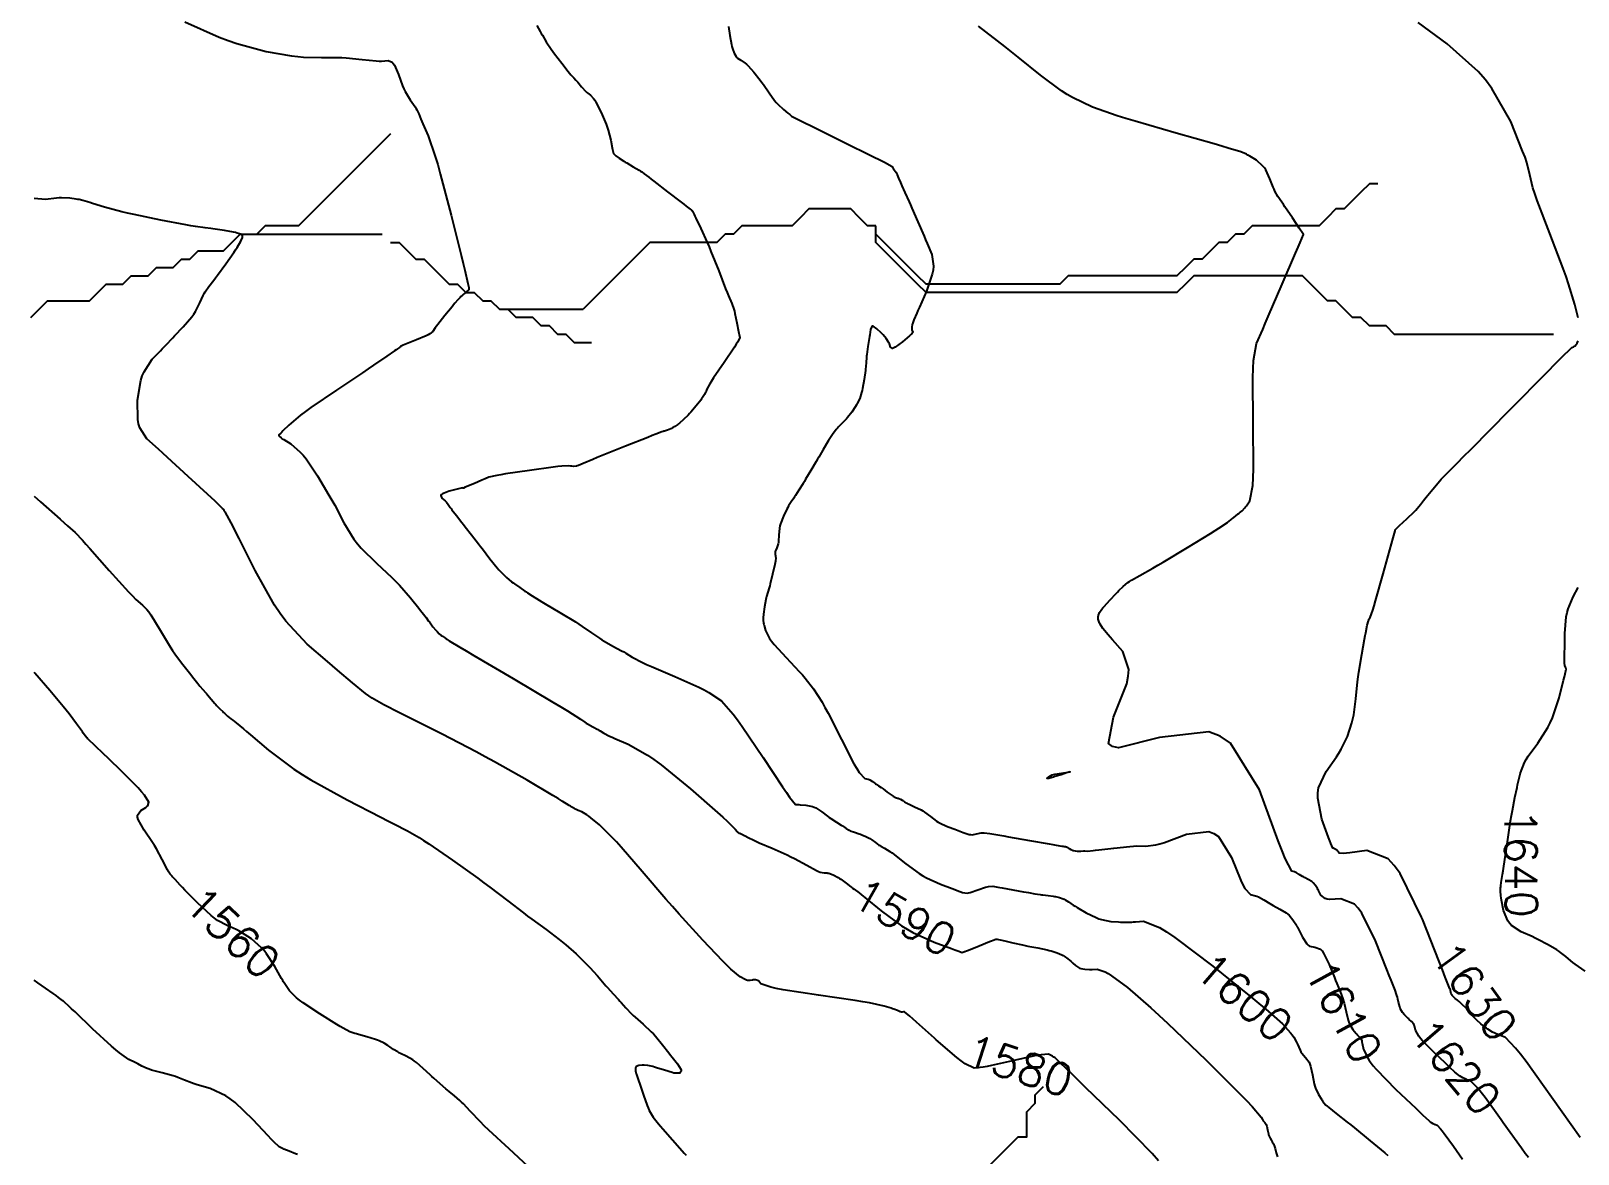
# Model space of a CAD drawing. Header units: metres. Extents: x 68 to 838477, y 94 to 1191015.
# Drawn here: x 837476.1 to 837661, y 1190601.9 to 1190736.2 of the extents above; entities that cross this region are included whole.
import ezdxf

# ---------------------------------------------------------------- set-up
doc = ezdxf.new("R2010")
doc.units = ezdxf.units.M
doc.header["$LTSCALE"] = 0.3
doc.layers.add('COTAS 10', color=1, linetype='Continuous')
doc.layers.add('DRENAJE', color=5, linetype='Continuous', lineweight=25)
doc.styles.get("Standard").update_dxf_attribs({"font": 'simplex.shx'})

msp = doc.modelspace()

# ---------------------------------------------------------------- linework, layer by layer
at = {"layer": 'COTAS 10'}
for points, elevation in [([(837494.51, 1190737.29), (837498.62, 1190735.45), (837499.69, 1190735.04), (837500.73, 1190734.68), (837504.23, 1190733.73), (837507.26, 1190733.22), (837508.01, 1190733.13), (837508.7, 1190733.06), (837510.85, 1190733), (837512.74, 1190733.03), (837513.26, 1190733.01), (837513.79, 1190732.98), (837515.71, 1190732.79), (837517.36, 1190732.61), (837517.72, 1190732.59), (837518.03, 1190732.58), (837518.8, 1190732.65), (837519.29, 1190732.48), (837519.42, 1190732.32), (837519.56, 1190732.12), (837520.03, 1190730.98), (837520.53, 1190729.62), (837520.68, 1190729.29), (837520.84, 1190728.97), (837521.46, 1190727.95), (837522.02, 1190727.14), (837522.13, 1190726.95), (837522.23, 1190726.78), (837522.47, 1190726.28), (837522.72, 1190725.64), (837522.84, 1190725.37), (837522.96, 1190725.07), (837523.58, 1190723.66), (837524.44, 1190721.2), (837524.73, 1190720.23), (837525.04, 1190719.13), (837526.34, 1190714.15), (837527.52, 1190709.37), (837527.76, 1190708.41), (837527.96, 1190707.6), (837528.35, 1190706), (837528.45, 1190705.53), (837528.46, 1190705.44), (837528.47, 1190705.36), (837528.47, 1190705.24), (837528.37, 1190705.17), (837528.32, 1190705.14), (837528.27, 1190705.09), (837528.01, 1190704.88), (837527.75, 1190704.65), (837527.69, 1190704.6), (837527.64, 1190704.55), (837527.51, 1190704.44), (837527.41, 1190704.33), (837527.37, 1190704.29), (837527.33, 1190704.24), (837527.15, 1190704.06), (837526.79, 1190703.64), (837526.63, 1190703.45), (837526.45, 1190703.23), (837525.59, 1190702.17), (837524.74, 1190701.11), (837524.57, 1190700.89), (837524.43, 1190700.7), (837524.16, 1190700.27), (837523.8, 1190699.98), (837523.61, 1190699.88), (837523.37, 1190699.76), (837522.19, 1190699.25), (837521.01, 1190698.78), (837520.79, 1190698.69), (837520.6, 1190698.61), (837520.28, 1190698.45), (837520.23, 1190698.4), (837520.21, 1190698.39), (837520.2, 1190698.37), (837520.16, 1190698.34), (837519.91, 1190698.17), (837519.76, 1190698.07), (837519.58, 1190697.95), (837518.66, 1190697.32), (837517.05, 1190696.22), (837516.43, 1190695.81), (837515.75, 1190695.34), (837512.64, 1190693.26), (837509.59, 1190691.16), (837508.93, 1190690.68), (837508.35, 1190690.25), (837506.94, 1190689.08), (837506.23, 1190688.37), (837506.09, 1190688.23), (837505.97, 1190688.11), (837505.76, 1190687.9), (837505.73, 1190687.85), (837505.73, 1190687.83), (837505.73, 1190687.81), (837505.77, 1190687.74), (837506.02, 1190687.54), (837506.16, 1190687.45), (837506.33, 1190687.35), (837507.18, 1190686.82), (837508.31, 1190685.84), (837508.65, 1190685.46), (837509, 1190685.02), (837510.38, 1190683), (837511.74, 1190680.71), (837512.09, 1190680.1), (837512.43, 1190679.5), (837513.52, 1190677.4), (837514.72, 1190675.42), (837515.13, 1190674.89), (837515.57, 1190674.36), (837517.4, 1190672.55), (837519.26, 1190670.84), (837519.72, 1190670.39), (837520.15, 1190669.95), (837521.48, 1190668.42), (837522.46, 1190667.17), (837522.68, 1190666.9), (837522.87, 1190666.66), (837523.34, 1190666.06), (837523.65, 1190665.65), (837523.74, 1190665.54), (837523.83, 1190665.42), (837524.17, 1190664.97), (837524.5, 1190664.56), (837524.58, 1190664.47), (837524.66, 1190664.38), (837524.92, 1190664.13), (837525.15, 1190663.93), (837525.22, 1190663.88), (837525.29, 1190663.83), (837525.53, 1190663.66), (837525.76, 1190663.51), (837525.82, 1190663.47), (837525.88, 1190663.43), (837526.09, 1190663.29), (837527.38, 1190662.52), (837528.13, 1190662.07), (837529.04, 1190661.53), (837533.74, 1190658.77), (837538.51, 1190655.95), (837539.46, 1190655.38), (837540.25, 1190654.9), (837541.8, 1190653.92), (837542.33, 1190653.55), (837542.49, 1190653.45), (837542.65, 1190653.35), (837543.26, 1190653.01), (837543.85, 1190652.69), (837543.99, 1190652.61), (837544.14, 1190652.53), (837544.58, 1190652.26), (837545.28, 1190651.89), (837545.57, 1190651.76), (837545.91, 1190651.6), (837547.51, 1190650.92), (837549.8, 1190649.62), (837550.58, 1190649.08), (837551.42, 1190648.47), (837554.96, 1190645.58), (837558.18, 1190642.77), (837558.82, 1190642.2), (837559.34, 1190641.73), (837560.3, 1190640.77), (837560.51, 1190640.48), (837560.56, 1190640.42), (837560.6, 1190640.38), (837560.73, 1190640.3), (837560.85, 1190640.28), (837560.89, 1190640.26), (837560.93, 1190640.25), (837561.08, 1190640.16), (837561.3, 1190640.04), (837561.37, 1190639.99), (837561.46, 1190639.95), (837561.83, 1190639.75), (837562.52, 1190639.43), (837562.82, 1190639.3), (837563.15, 1190639.15), (837564.72, 1190638.48), (837566.48, 1190637.69), (837566.93, 1190637.47), (837567.37, 1190637.25), (837568.83, 1190636.45), (837569.99, 1190635.82), (837570.23, 1190635.71), (837570.44, 1190635.62), (837570.93, 1190635.53), (837571.19, 1190635.54), (837571.26, 1190635.54), (837571.37, 1190635.52), (837571.49, 1190635.5), (837572, 1190635.3), (837572.58, 1190634.99), (837572.75, 1190634.88), (837572.92, 1190634.77), (837573.55, 1190634.3), (837574.1, 1190633.88), (837574.21, 1190633.79), (837574.31, 1190633.72), (837574.52, 1190633.58), (837575.08, 1190633.16), (837575.39, 1190632.91), (837575.77, 1190632.6), (837577.72, 1190631), (837580.15, 1190629.22), (837580.83, 1190628.79), (837581.52, 1190628.4), (837584.07, 1190627.25), (837586.15, 1190626.48), (837586.55, 1190626.33), (837586.88, 1190626.21), (837587.4, 1190626.02), (837587.69, 1190626.12), (837587.73, 1190626.13), (837587.93, 1190626.21), (837588.17, 1190626.3), (837589.43, 1190626.81), (837590.68, 1190627.32), (837590.92, 1190627.42), (837591.11, 1190627.5), (837591.43, 1190627.62), (837591.43, 1190627.62), (837591.44, 1190627.62), (837591.44, 1190627.62), (837591.46, 1190627.62), (837591.52, 1190627.61), (837591.55, 1190627.6), (837591.58, 1190627.6), (837591.75, 1190627.57), (837592.14, 1190627.49), (837592.31, 1190627.45), (837592.51, 1190627.4), (837593.47, 1190627.18), (837594.62, 1190626.93), (837594.95, 1190626.86), (837595.27, 1190626.79), (837596.46, 1190626.56), (837597.55, 1190626.34), (837597.81, 1190626.27), (837598.05, 1190626.21), (837598.77, 1190625.98), (837599.33, 1190625.73), (837599.47, 1190625.65), (837599.61, 1190625.57), (837600.04, 1190625.26), (837600.42, 1190624.94), (837600.52, 1190624.85), (837600.62, 1190624.76), (837600.96, 1190624.46), (837601.33, 1190624.21), (837601.45, 1190624.16), (837601.57, 1190624.12), (837602.07, 1190624.02), (837602.63, 1190623.99), (837602.79, 1190623.99), (837602.95, 1190623.99), (837603.55, 1190624.02), (837604.48, 1190623.71), (837604.84, 1190623.5), (837605.26, 1190623.24), (837607.17, 1190621.82), (837609.96, 1190619.41), (837610.93, 1190618.52), (837611.98, 1190617.54), (837616.51, 1190613.17), (837620.62, 1190609.08), (837621.42, 1190608.27), (837622.07, 1190607.6), (837623.16, 1190606.35), (837623.29, 1190606.05), (837623.33, 1190605.97), (837623.38, 1190605.9), (837623.56, 1190605.69), (837623.74, 1190605.44), (837623.78, 1190605.35), (837623.82, 1190605.25), (837623.91, 1190604.8), (837624, 1190604.35), (837624.03, 1190604.23), (837624.07, 1190604.13), (837624.22, 1190603.81), (837624.39, 1190603.54), (837624.43, 1190603.47), (837624.47, 1190603.4), (837624.6, 1190603.13), (837624.73, 1190602.81), (837624.76, 1190602.71), (837624.8, 1190602.59), (837624.94, 1190602.08), (837625.11, 1190601.58)], 1590), ([(837536.58, 1190736.86), (837536.99, 1190736.11), (837537.11, 1190735.9), (837537.24, 1190735.68), (837537.71, 1190734.9), (837538.3, 1190734.02), (837538.49, 1190733.75), (837538.7, 1190733.47), (837539.55, 1190732.34), (837540.34, 1190731.34), (837540.5, 1190731.13), (837540.65, 1190730.96), (837540.99, 1190730.57), (837541.25, 1190730.3), (837541.35, 1190730.19), (837541.46, 1190730.07), (837541.93, 1190729.51), (837542.42, 1190728.96), (837542.54, 1190728.84), (837542.66, 1190728.74), (837543, 1190728.51), (837543.37, 1190728.12), (837543.5, 1190727.92), (837543.65, 1190727.67), (837544.26, 1190726.46), (837544.85, 1190725.05), (837544.98, 1190724.69), (837545.1, 1190724.33), (837545.41, 1190723.14), (837545.59, 1190722.22), (837545.63, 1190722.03), (837545.66, 1190721.87), (837545.75, 1190721.55), (837545.89, 1190721.39), (837545.96, 1190721.33), (837546.04, 1190721.26), (837546.43, 1190720.98), (837546.98, 1190720.63), (837547.15, 1190720.52), (837547.34, 1190720.41), (837548.11, 1190719.95), (837548.82, 1190719.53), (837548.97, 1190719.43), (837549.11, 1190719.35), (837549.42, 1190719.13), (837549.97, 1190718.7), (837550.24, 1190718.49), (837550.57, 1190718.23), (837552.21, 1190716.97), (837553.84, 1190715.71), (837554.16, 1190715.47), (837554.43, 1190715.26), (837554.92, 1190714.9), (837555.04, 1190714.81), (837555.07, 1190714.78), (837555.09, 1190714.75), (837555.18, 1190714.63), (837555.37, 1190714.24), (837555.47, 1190714.04), (837555.59, 1190713.8), (837556.17, 1190712.59), (837556.93, 1190710.91), (837557.16, 1190710.38), (837557.39, 1190709.81), (837558.31, 1190707.5), (837559.14, 1190705.37), (837559.33, 1190704.92), (837559.48, 1190704.53), (837559.88, 1190703.6), (837560.13, 1190702.92), (837560.19, 1190702.69), (837560.26, 1190702.43), (837560.48, 1190701.31), (837560.66, 1190700.27), (837560.7, 1190700.06), (837560.74, 1190699.89), (837560.84, 1190699.55), (837560.6, 1190699.02), (837560.42, 1190698.73), (837560.19, 1190698.37), (837558.96, 1190696.56), (837557.7, 1190694.71), (837557.45, 1190694.34), (837557.25, 1190694.02), (837556.89, 1190693.38), (837556.81, 1190693.13), (837556.78, 1190693.06), (837556.75, 1190692.99), (837556.62, 1190692.73), (837556.38, 1190692.36), (837556.27, 1190692.22), (837556.16, 1190692.06), (837555.61, 1190691.36), (837555, 1190690.62), (837554.83, 1190690.44), (837554.67, 1190690.27), (837554.12, 1190689.74), (837553.64, 1190689.32), (837553.52, 1190689.23), (837553.41, 1190689.14), (837553.08, 1190688.9), (837552.78, 1190688.73), (837552.68, 1190688.68), (837552.58, 1190688.63), (837552.19, 1190688.48), (837551.84, 1190688.35), (837551.76, 1190688.33), (837551.69, 1190688.3), (837551.52, 1190688.26), (837550.79, 1190687.98), (837550.36, 1190687.81), (837549.84, 1190687.6), (837547.17, 1190686.54), (837544.39, 1190685.42), (837543.8, 1190685.18), (837543.29, 1190684.97), (837542.12, 1190684.47), (837541.54, 1190684.24), (837541.41, 1190684.2), (837541.3, 1190684.16), (837540.98, 1190684.12), (837540.76, 1190684.15), (837540.7, 1190684.16), (837540.63, 1190684.17), (837540.41, 1190684.22), (837539.55, 1190684.16), (837539.09, 1190684.11), (837538.53, 1190684.04), (837535.7, 1190683.66), (837532.85, 1190683.23), (837532.27, 1190683.14), (837531.8, 1190683.05), (837530.85, 1190682.84), (837530.39, 1190682.64), (837530.21, 1190682.57), (837530.01, 1190682.49), (837529.13, 1190682.11), (837528.02, 1190681.64), (837527.81, 1190681.55), (837527.78, 1190681.55), (837527.77, 1190681.55), (837527.75, 1190681.55), (837527.68, 1190681.56), (837527.38, 1190681.5), (837527.23, 1190681.47), (837527.04, 1190681.42), (837526.11, 1190681.17), (837525.29, 1190680.85), (837525.17, 1190680.76), (837525.1, 1190680.67), (837525.24, 1190680.33), (837525.63, 1190680.01), (837525.71, 1190679.93), (837525.79, 1190679.85), (837525.99, 1190679.58), (837526.23, 1190679.23), (837526.33, 1190679.09), (837526.44, 1190678.94), (837526.97, 1190678.25), (837527.62, 1190677.42), (837527.82, 1190677.17), (837528.02, 1190676.92), (837528.78, 1190675.94), (837529.61, 1190674.88), (837529.84, 1190674.57), (837530.08, 1190674.26), (837530.97, 1190673.09), (837531.83, 1190672.01), (837532.05, 1190671.76), (837532.26, 1190671.53), (837532.94, 1190670.86), (837533.56, 1190670.35), (837533.74, 1190670.22), (837533.91, 1190670.09), (837534.55, 1190669.64), (837535.16, 1190669.23), (837535.33, 1190669.12), (837535.48, 1190669.01), (837536.02, 1190668.66), (837536.84, 1190668.14), (837537.18, 1190667.94), (837537.56, 1190667.71), (837539.34, 1190666.65), (837541.19, 1190665.54), (837541.61, 1190665.27), (837542.01, 1190665.01), (837543.13, 1190664.24), (837544.06, 1190663.59), (837544.34, 1190663.42), (837544.62, 1190663.25), (837545.68, 1190662.65), (837546.7, 1190662.1), (837546.96, 1190661.96), (837547.2, 1190661.82), (837547.98, 1190661.34), (837549.19, 1190660.71), (837549.7, 1190660.47), (837550.29, 1190660.2), (837553.07, 1190659.02), (837555.93, 1190657.74), (837556.56, 1190657.41), (837557.13, 1190657.1), (837558.64, 1190656.1), (837560.05, 1190654.5), (837560.57, 1190653.82), (837561.13, 1190653.03), (837563.63, 1190649.33), (837565.95, 1190645.81), (837566.41, 1190645.13), (837566.78, 1190644.59), (837567.48, 1190643.73), (837567.77, 1190643.71), (837567.9, 1190643.7), (837568.05, 1190643.69), (837568.74, 1190643.65), (837569.53, 1190643.49), (837569.74, 1190643.41), (837569.94, 1190643.31), (837570.65, 1190642.84), (837571.33, 1190642.3), (837571.52, 1190642.16), (837571.71, 1190642.03), (837572.38, 1190641.59), (837572.96, 1190641.23), (837573.1, 1190641.15), (837573.21, 1190641.07), (837573.53, 1190640.85), (837573.82, 1190640.68), (837573.92, 1190640.63), (837574.04, 1190640.58), (837574.55, 1190640.4), (837575.1, 1190640.21), (837575.25, 1190640.15), (837575.4, 1190640.09), (837575.9, 1190639.88), (837576.36, 1190639.64), (837576.49, 1190639.56), (837576.61, 1190639.48), (837577.04, 1190639.17), (837577.45, 1190638.87), (837577.57, 1190638.8), (837577.69, 1190638.73), (837578.13, 1190638.51), (837578.78, 1190638.11), (837579.04, 1190637.92), (837579.34, 1190637.7), (837580.67, 1190636.63), (837582.25, 1190635.47), (837582.7, 1190635.2), (837583.15, 1190634.95), (837584.8, 1190634.2), (837586.23, 1190633.66), (837586.54, 1190633.55), (837586.81, 1190633.45), (837587.46, 1190633.19), (837587.99, 1190633.13), (837588.17, 1190633.16), (837588.38, 1190633.2), (837589.28, 1190633.5), (837590.18, 1190633.82), (837590.38, 1190633.88), (837590.57, 1190633.92), (837591.08, 1190633.94), (837591.68, 1190633.83), (837591.92, 1190633.79), (837592.19, 1190633.74), (837593.45, 1190633.52), (837594.75, 1190633.29), (837595.05, 1190633.24), (837595.32, 1190633.19), (837596.1, 1190633.05), (837596.71, 1190632.95), (837596.88, 1190632.93), (837597.06, 1190632.9), (837597.69, 1190632.83), (837598.28, 1190632.75), (837598.43, 1190632.73), (837598.58, 1190632.7), (837599.05, 1190632.59), (837599.47, 1190632.43), (837599.58, 1190632.38), (837599.7, 1190632.32), (837600.11, 1190632.06), (837600.69, 1190631.68), (837600.9, 1190631.55), (837601.14, 1190631.4), (837602.21, 1190630.77), (837603.41, 1190630.19), (837603.73, 1190630.06), (837604.05, 1190629.96), (837605.16, 1190629.74), (837606.11, 1190629.67), (837606.34, 1190629.65), (837606.54, 1190629.64), (837607.12, 1190629.64), (837607.7, 1190629.66), (837607.9, 1190629.68), (837608.13, 1190629.69), (837609.09, 1190629.77), (837611.01, 1190629), (837611.84, 1190628.48), (837612.81, 1190627.83), (837612.97, 1190627.71), (837617.35, 1190624.4), (837621.9, 1190620.73), (837622.86, 1190619.93), (837623.7, 1190619.23), (837625.67, 1190617.49), (837626.64, 1190616.43), (837626.85, 1190616.16), (837627.03, 1190615.9), (837627.35, 1190615.29), (837627.48, 1190615.05), (837627.79, 1190614.33), (837627.89, 1190614.15), (837628, 1190613.99), (837628.44, 1190613.48), (837628.86, 1190612.89), (837628.96, 1190612.67), (837629.04, 1190612.44), (837629.27, 1190611.39), (837629.48, 1190610.3), (837629.56, 1190610.03), (837629.64, 1190609.79), (837630.01, 1190609.03), (837630.35, 1190608.49), (837630.42, 1190608.37), (837630.48, 1190608.27), (837630.61, 1190608.04), (837630.88, 1190607.77), (837631.03, 1190607.64), (837631.21, 1190607.49), (837632.12, 1190606.77), (837633.42, 1190605.75), (837633.85, 1190605.4), (837634.3, 1190605.04), (837636.17, 1190603.52), (837637.91, 1190602.07), (837638.29, 1190601.75)], 1600), ([(837559.48, 1190736.72), (837559.66, 1190735.63), (837559.85, 1190734.57), (837559.9, 1190734.33), (837559.95, 1190734.11), (837560.15, 1190733.52), (837560.39, 1190733.12), (837560.48, 1190733.03), (837560.57, 1190732.95), (837560.97, 1190732.7), (837561.49, 1190732.35), (837561.65, 1190732.21), (837561.82, 1190732.04), (837562.53, 1190731.26), (837563.27, 1190730.32), (837563.47, 1190730.05), (837563.67, 1190729.78), (837564.34, 1190728.79), (837565, 1190727.87), (837565.19, 1190727.65), (837565.37, 1190727.44), (837566.04, 1190726.82), (837566.59, 1190726.38), (837566.71, 1190726.28), (837566.81, 1190726.2), (837567.03, 1190726.01), (837568.03, 1190725.48), (837568.62, 1190725.19), (837569.35, 1190724.83), (837573.1, 1190722.98), (837576.83, 1190721.14), (837577.55, 1190720.78), (837578.12, 1190720.49), (837579.06, 1190719.98), (837579.1, 1190719.9), (837579.1, 1190719.88), (837579.11, 1190719.86), (837579.12, 1190719.81), (837579.16, 1190719.75), (837579.17, 1190719.72), (837579.19, 1190719.69), (837579.29, 1190719.57), (837579.4, 1190719.44), (837579.42, 1190719.41), (837579.45, 1190719.38), (837579.52, 1190719.28), (837579.6, 1190719.13), (837579.63, 1190719.06), (837579.66, 1190718.98), (837579.81, 1190718.6), (837580.03, 1190718.06), (837580.11, 1190717.88), (837580.19, 1190717.69), (837580.57, 1190716.87), (837581.06, 1190715.78), (837581.22, 1190715.42), (837581.4, 1190715.02), (837582.11, 1190713.36), (837582.85, 1190711.64), (837583.03, 1190711.21), (837583.21, 1190710.8), (837583.77, 1190709.48), (837583.98, 1190708.07), (837583.93, 1190707.61), (837583.84, 1190707.12), (837583.14, 1190705.07), (837582.3, 1190703.17), (837582.13, 1190702.78), (837581.98, 1190702.44), (837581.65, 1190701.67), (837581.5, 1190701.28), (837581.48, 1190701.18), (837581.45, 1190701.09), (837581.4, 1190700.78), (837581.4, 1190700.55), (837581.4, 1190700.5), (837581.41, 1190700.45), (837581.44, 1190700.34), (837581.48, 1190700.28), (837581.5, 1190700.26), (837581.51, 1190700.25), (837581.56, 1190700.21), (837581.4, 1190700), (837581.27, 1190699.89), (837581.12, 1190699.75), (837580.28, 1190699.02), (837579.41, 1190698.38), (837579.24, 1190698.29), (837579.1, 1190698.24), (837578.83, 1190698.38), (837578.71, 1190698.78), (837578.66, 1190698.89), (837578.6, 1190699), (837578.33, 1190699.42), (837577.97, 1190699.86), (837577.85, 1190699.98), (837577.73, 1190700.11), (837577.23, 1190700.59), (837576.78, 1190700.88), (837576.69, 1190700.89), (837576.61, 1190700.86), (837576.45, 1190700.52), (837576.37, 1190699.88), (837576.34, 1190699.67), (837576.3, 1190699.43), (837576.15, 1190698.46), (837576.02, 1190697.51), (837575.99, 1190697.3), (837575.97, 1190697.11), (837575.93, 1190696.58), (837575.89, 1190696.02), (837575.87, 1190695.81), (837575.84, 1190695.58), (837575.69, 1190694.54), (837575.49, 1190693.46), (837575.44, 1190693.21), (837575.38, 1190692.97), (837575.16, 1190692.27), (837574.88, 1190691.67), (837574.78, 1190691.49), (837574.68, 1190691.31), (837574.21, 1190690.63), (837573.71, 1190689.99), (837573.58, 1190689.84), (837573.46, 1190689.7), (837573.03, 1190689.27), (837572.62, 1190688.85), (837572.5, 1190688.71), (837572.37, 1190688.56), (837571.91, 1190687.93), (837571.45, 1190687.22), (837571.32, 1190687.02), (837571.19, 1190686.82), (837570.75, 1190686.07), (837570.27, 1190685.24), (837570.12, 1190684.98), (837569.96, 1190684.72), (837569.33, 1190683.65), (837568.7, 1190682.59), (837568.55, 1190682.33), (837568.39, 1190682.08), (837567.9, 1190681.29), (837567.49, 1190680.65), (837567.39, 1190680.49), (837567.29, 1190680.35), (837566.97, 1190679.91), (837566.66, 1190679.41), (837566.56, 1190679.24), (837566.46, 1190679.04), (837566.04, 1190678.19), (837565.69, 1190677.26), (837565.62, 1190677.01), (837565.57, 1190676.77), (837565.49, 1190675.93), (837565.46, 1190675.2), (837565.44, 1190675.02), (837565.41, 1190674.86), (837565.25, 1190674.4), (837565.09, 1190674.04), (837565.07, 1190673.96), (837565.05, 1190673.88), (837565.05, 1190673.64), (837565.09, 1190673.45), (837565.1, 1190673.4), (837565.11, 1190673.35), (837565.14, 1190673.19), (837565.09, 1190672.8), (837565.05, 1190672.61), (837565.01, 1190672.39), (837564.76, 1190671.27), (837564.48, 1190670.11), (837564.41, 1190669.86), (837564.35, 1190669.63), (837564.17, 1190669.08), (837564.03, 1190668.59), (837563.98, 1190668.41), (837563.94, 1190668.21), (837563.8, 1190667.33), (837563.68, 1190666.47), (837563.66, 1190666.29), (837563.64, 1190666.13), (837563.63, 1190665.74), (837563.68, 1190665.4), (837563.71, 1190665.28), (837563.74, 1190665.13), (837563.9, 1190664.5), (837564.39, 1190663.56), (837564.64, 1190663.23), (837564.93, 1190662.86), (837566.37, 1190661.28), (837567.94, 1190659.62), (837568.31, 1190659.21), (837568.65, 1190658.81), (837569.65, 1190657.55), (837570.66, 1190655.94), (837571, 1190655.31), (837571.38, 1190654.62), (837572.97, 1190651.48), (837574.48, 1190648.56), (837574.81, 1190648), (837575.09, 1190647.55), (837575.78, 1190646.82), (837576.18, 1190646.75), (837576.28, 1190646.71), (837576.37, 1190646.67), (837576.69, 1190646.47), (837576.97, 1190646.25), (837577.05, 1190646.19), (837577.13, 1190646.13), (837577.41, 1190645.95), (837577.74, 1190645.74), (837577.85, 1190645.66), (837577.96, 1190645.57), (837578.45, 1190645.2), (837578.94, 1190644.85), (837579.05, 1190644.78), (837579.15, 1190644.71), (837579.46, 1190644.57), (837579.7, 1190644.49), (837579.76, 1190644.46), (837579.82, 1190644.44), (837580.03, 1190644.35), (837580.23, 1190644.24), (837580.29, 1190644.21), (837580.34, 1190644.18), (837580.52, 1190644.05), (837580.81, 1190643.87), (837580.93, 1190643.8), (837581.07, 1190643.74), (837581.73, 1190643.44), (837582.49, 1190643.06), (837582.7, 1190642.94), (837582.9, 1190642.8), (837583.63, 1190642.26), (837584.36, 1190641.73), (837584.56, 1190641.6), (837584.77, 1190641.49), (837585.53, 1190641.14), (837586.31, 1190640.85), (837586.52, 1190640.76), (837586.74, 1190640.68), (837587.52, 1190640.36), (837588.24, 1190640.13), (837588.42, 1190640.11), (837588.59, 1190640.1), (837589.13, 1190640.19), (837589.67, 1190640.32), (837589.84, 1190640.33), (837590.02, 1190640.34), (837590.73, 1190640.26), (837591.92, 1190640.04), (837592.4, 1190639.96), (837592.94, 1190639.86), (837595.44, 1190639.42), (837597.8, 1190639.01), (837598.26, 1190638.93), (837598.64, 1190638.87), (837599.3, 1190638.75), (837599.41, 1190638.73), (837599.44, 1190638.73), (837599.47, 1190638.73), (837599.58, 1190638.71), (837599.69, 1190638.7), (837599.72, 1190638.69), (837599.74, 1190638.69), (837599.83, 1190638.67), (837599.9, 1190638.64), (837599.93, 1190638.63), (837599.95, 1190638.62), (837600.02, 1190638.57), (837600.12, 1190638.5), (837600.16, 1190638.48), (837600.21, 1190638.46), (837600.4, 1190638.34), (837600.61, 1190638.24), (837600.67, 1190638.22), (837600.73, 1190638.2), (837600.93, 1190638.16), (837601.15, 1190638.15), (837601.22, 1190638.14), (837601.29, 1190638.14), (837601.59, 1190638.15), (837601.91, 1190638.16), (837601.99, 1190638.16), (837602.08, 1190638.16), (837602.38, 1190638.15), (837603.05, 1190638.2), (837603.36, 1190638.24), (837603.73, 1190638.28), (837605.55, 1190638.51), (837607.46, 1190638.71), (837607.89, 1190638.74), (837608.28, 1190638.76), (837609.33, 1190638.73), (837610.55, 1190638.88), (837611.04, 1190639.01), (837611.6, 1190639.19), (837614.2, 1190640.15), (837616.87, 1190640.47), (837617.49, 1190640.24), (837618.05, 1190639.87), (837619.61, 1190637.38), (837620.7, 1190634.63), (837620.95, 1190634.1), (837621.19, 1190633.67), (837621.88, 1190632.95), (837622.47, 1190632.8), (837622.64, 1190632.74), (837622.81, 1190632.66), (837623.46, 1190632.3), (837624.17, 1190631.86), (837624.38, 1190631.74), (837624.59, 1190631.62), (837625.39, 1190631.2), (837626.14, 1190630.75), (837626.31, 1190630.61), (837626.47, 1190630.48), (837626.94, 1190629.93), (837627.35, 1190629.27), (837627.42, 1190629.14), (837627.47, 1190629.05), (837627.59, 1190628.82), (837628.07, 1190627.87), (837628.6, 1190627.05), (837628.76, 1190626.9), (837628.92, 1190626.79), (837629.56, 1190626.66), (837630.23, 1190626.4), (837630.42, 1190626.2), (837630.6, 1190625.94), (837631.28, 1190624.57), (837631.9, 1190623.02), (837632.04, 1190622.66), (837632.18, 1190622.32), (837632.59, 1190621.34), (837632.9, 1190620.48), (837632.98, 1190620.22), (837633.05, 1190619.96), (837633.28, 1190618.93), (837633.53, 1190617.95), (837633.61, 1190617.71), (837633.71, 1190617.49), (837634.11, 1190616.81), (837634.48, 1190616.34), (837634.56, 1190616.24), (837634.62, 1190616.16), (837634.76, 1190616.01), (837634.84, 1190615.94), (837634.87, 1190615.92), (837634.9, 1190615.9), (837635.02, 1190615.79), (837635.16, 1190615.5), (837635.19, 1190615.36), (837635.23, 1190615.2), (837635.36, 1190614.41), (837636.03, 1190613.11), (837636.41, 1190612.62), (837636.54, 1190612.47), (837636.88, 1190612.08), (837639.24, 1190609.66), (837641.62, 1190607.41), (837642.08, 1190606.96), (837642.47, 1190606.59), (837643.18, 1190605.93), (837643.35, 1190605.78), (837643.4, 1190605.74), (837643.46, 1190605.71), (837643.66, 1190605.59), (837643.86, 1190605.49), (837643.92, 1190605.47), (837643.97, 1190605.45), (837644.17, 1190605.37), (837644.59, 1190604.94), (837644.78, 1190604.7), (837645.01, 1190604.4), (837646.11, 1190602.87), (837647.21, 1190601.32)], 1610), ([(837655.07, 1190601.5), (837654.69, 1190602), (837654.25, 1190602.61), (837652.08, 1190605.66), (837651.82, 1190606.02), (837649.9, 1190608.7), (837649.45, 1190609.29), (837649.07, 1190609.77), (837648.24, 1190610.61), (837647.85, 1190610.76), (837647.74, 1190610.81), (837647.63, 1190610.86), (837647.23, 1190611.05), (837646.83, 1190611.28), (837646.73, 1190611.35), (837646.63, 1190611.43), (837646.28, 1190611.72), (837645.69, 1190612.27), (837645.44, 1190612.51), (837645.15, 1190612.78), (837643.77, 1190614.09), (837642.44, 1190615.45), (837642.18, 1190615.75), (837641.97, 1190616.02), (837641.59, 1190616.75), (837641.48, 1190617.24), (837641.43, 1190617.35), (837641.37, 1190617.46), (837641.11, 1190617.78), (837640.84, 1190618.02), (837640.78, 1190618.08), (837640.72, 1190618.13), (837640.55, 1190618.27), (837640.39, 1190618.43), (837640.33, 1190618.49), (837640.28, 1190618.55), (837640.04, 1190618.85), (837639.8, 1190619.25), (837639.74, 1190619.38), (837639.7, 1190619.52), (837639.55, 1190620.1), (837639.47, 1190620.45), (837639.42, 1190620.7), (837639.37, 1190620.86), (837639.33, 1190621.01), (837639.14, 1190621.51), (837638.66, 1190622.71), (837638.43, 1190623.29), (837638.15, 1190623.99), (837636.8, 1190627.42), (837635.17, 1190630.71), (837634.73, 1190631.32), (837634.28, 1190631.8), (837632.67, 1190632.43), (837631.32, 1190632.36), (837631.04, 1190632.4), (837630.8, 1190632.46), (837630.26, 1190632.89), (837629.99, 1190633.42), (837629.92, 1190633.55), (837629.86, 1190633.67), (837629.63, 1190634.04), (837629.37, 1190634.34), (837629.28, 1190634.42), (837629.18, 1190634.5), (837628.76, 1190634.75), (837628.31, 1190634.99), (837628.19, 1190635.05), (837628.08, 1190635.12), (837627.68, 1190635.36), (837627.32, 1190635.57), (837627.22, 1190635.61), (837627.13, 1190635.65), (837626.8, 1190635.73), (837626.01, 1190637.25), (837625.63, 1190638.19), (837625.18, 1190639.36), (837622.94, 1190645.47), (837619.46, 1190651.05), (837618.23, 1190651.88), (837616.88, 1190652.41), (837611, 1190651.74), (837606.11, 1190650.48), (837605.38, 1190650.63), (837604.91, 1190651), (837605.49, 1190654.16), (837607.08, 1190658.15), (837607.25, 1190659.04), (837607.32, 1190659.85), (837606.61, 1190662.02), (837605.36, 1190663.4), (837605.09, 1190663.71), (837604.84, 1190663.99), (837604.23, 1190664.76), (837603.9, 1190665.27), (837603.83, 1190665.4), (837603.78, 1190665.51), (837603.68, 1190665.87), (837603.68, 1190666.17), (837603.69, 1190666.25), (837603.71, 1190666.34), (837603.82, 1190666.65), (837604.1, 1190667.07), (837604.23, 1190667.22), (837604.37, 1190667.39), (837605.06, 1190668.15), (837605.8, 1190668.93), (837605.98, 1190669.11), (837606.15, 1190669.28), (837606.64, 1190669.78), (837607.2, 1190670.24), (837607.41, 1190670.38), (837607.63, 1190670.52), (837608.63, 1190671.09), (837610.2, 1190671.98), (837610.78, 1190672.32), (837611.43, 1190672.7), (837614.32, 1190674.44), (837617.07, 1190676.12), (837617.63, 1190676.47), (837618.1, 1190676.77), (837619.1, 1190677.43), (837619.51, 1190677.75), (837619.61, 1190677.83), (837619.72, 1190677.91), (837620.08, 1190678.19), (837620.4, 1190678.45), (837620.49, 1190678.52), (837620.57, 1190678.59), (837620.86, 1190678.84), (837621.17, 1190679.17), (837621.27, 1190679.29), (837621.37, 1190679.43), (837621.79, 1190680.03), (837622.13, 1190681.86), (837622.18, 1190682.77), (837622.22, 1190683.86), (837622.18, 1190689.27), (837622.15, 1190694.73), (837622.18, 1190695.85), (837622.23, 1190696.8), (837622.57, 1190698.84), (837623.32, 1190700.5), (837623.63, 1190701.21), (837623.99, 1190702.04), (837625.66, 1190705.92), (837627.24, 1190709.63), (837627.55, 1190710.34), (837627.79, 1190710.92), (837628.18, 1190711.86), (837627.98, 1190712.2), (837627.85, 1190712.39), (837627.7, 1190712.63), (837626.87, 1190713.86), (837625.98, 1190715.17), (837625.79, 1190715.46), (837625.61, 1190715.73), (837625.13, 1190716.42), (837624.78, 1190717.04), (837624.68, 1190717.26), (837624.58, 1190717.5), (837624.19, 1190718.52), (837623.7, 1190719.57), (837623.53, 1190719.81), (837623.35, 1190720.04), (837622.58, 1190720.74), (837621.77, 1190721.24), (837621.56, 1190721.35), (837621.37, 1190721.45), (837620.73, 1190721.73), (837619.19, 1190722.19), (837618.43, 1190722.41), (837617.51, 1190722.68), (837612.97, 1190723.97), (837608.09, 1190725.39), (837606.96, 1190725.74), (837605.92, 1190726.06), (837602.97, 1190727.09), (837600.61, 1190728.22), (837599.94, 1190728.61), (837599.26, 1190729.04), (837596.77, 1190730.89), (837594.1, 1190733.06), (837593.31, 1190733.69), (837592.5, 1190734.33), (837589.38, 1190736.77)], 1620), ([(837661.04, 1190701.91), (837660.63, 1190703.49), (837659.87, 1190705.97), (837659.57, 1190706.85), (837659.22, 1190707.81), (837657.63, 1190711.98), (837656.13, 1190715.93), (837655.85, 1190716.75), (837655.62, 1190717.45), (837655.24, 1190719), (837654.89, 1190720.45), (837654.67, 1190721.09), (837654.39, 1190721.83), (837652.97, 1190725.35), (837650.72, 1190729.33), (837649.93, 1190730.35), (837649.07, 1190731.35), (837645.35, 1190734.66), (837641.92, 1190737.19)], 1630), ([(837610.88, 1190601.1), (837610.12, 1190601.98), (837606.2, 1190605.99), (837602.16, 1190609.9), (837601.33, 1190610.7), (837600.63, 1190611.38), (837599.13, 1190612.84), (837598.51, 1190613.41), (837598.35, 1190613.52), (837598.2, 1190613.63), (837597.74, 1190613.85), (837596.83, 1190613.8), (837596.4, 1190613.73), (837595.9, 1190613.64), (837593.44, 1190613.07), (837590.93, 1190612.5), (837590.39, 1190612.39), (837589.93, 1190612.3), (837588.83, 1190612.19), (837587.75, 1190612.73), (837587.29, 1190613.06), (837586.77, 1190613.46), (837584.31, 1190615.58), (837584.09, 1190615.77), (837581.96, 1190617.69), (837581.51, 1190618.09), (837581.14, 1190618.41), (837580.5, 1190618.93), (837580.42, 1190618.93), (837580.39, 1190618.92), (837580.38, 1190618.92), (837580.25, 1190618.9), (837580.23, 1190618.89), (837580.21, 1190618.89), (837580.15, 1190618.89), (837580.03, 1190618.92), (837579.98, 1190618.94), (837579.93, 1190618.96), (837579.68, 1190619.07), (837579.25, 1190619.24), (837579.09, 1190619.29), (837578.91, 1190619.35), (837578.09, 1190619.62), (837576.32, 1190620), (837575.53, 1190620.14), (837574.62, 1190620.28), (837570.25, 1190620.92), (837566.03, 1190621.57), (837565.2, 1190621.73), (837564.53, 1190621.87), (837563.34, 1190622.29), (837563.11, 1190622.58), (837563.04, 1190622.64), (837562.97, 1190622.68), (837562.71, 1190622.75), (837562.44, 1190622.74), (837562.36, 1190622.73), (837562.3, 1190622.72), (837562.06, 1190622.67), (837561.74, 1190622.69), (837561.62, 1190622.73), (837561.49, 1190622.79), (837560.89, 1190623.1), (837559.78, 1190624.02), (837559.32, 1190624.46), (837558.8, 1190624.98), (837556.4, 1190627.51), (837553.58, 1190630.62), (837552.8, 1190631.5), (837552.01, 1190632.39), (837549.17, 1190635.7), (837546.66, 1190638.6), (837546.08, 1190639.25), (837545.55, 1190639.81), (837544.06, 1190641.28), (837543.02, 1190642.13), (837542.78, 1190642.31), (837542.56, 1190642.47), (837541.94, 1190642.82), (837541.53, 1190643), (837541.44, 1190643.04), (837541.36, 1190643.08), (837541.19, 1190643.17), (837541.07, 1190643.24), (837541.03, 1190643.26), (837541, 1190643.28), (837540.84, 1190643.37), (837540.69, 1190643.45), (837540.64, 1190643.48), (837540.6, 1190643.5), (837540.46, 1190643.6), (837539.61, 1190644.12), (837539.12, 1190644.42), (837538.51, 1190644.77), (837535.41, 1190646.61), (837531.52, 1190648.82), (837530.42, 1190649.42), (837529.32, 1190650.01), (837525.26, 1190652.11), (837521.69, 1190653.9), (837520.89, 1190654.3), (837520.18, 1190654.66), (837518.3, 1190655.61), (837516.92, 1190656.43), (837516.52, 1190656.7), (837516.1, 1190657), (837514.55, 1190658.24), (837512.75, 1190659.79), (837512.18, 1190660.28), (837511.57, 1190660.8), (837509.15, 1190662.9), (837506.6, 1190665.63), (837505.92, 1190666.55), (837505.24, 1190667.54), (837502.9, 1190671.69), (837501.01, 1190675.5), (837500.62, 1190676.28), (837500.29, 1190676.93), (837499.59, 1190678.27), (837499.32, 1190678.71), (837499.27, 1190678.8), (837499.22, 1190678.87), (837499.14, 1190678.98), (837499.07, 1190679.04), (837499.04, 1190679.07), (837499, 1190679.11), (837498.81, 1190679.32), (837498.08, 1190680.03), (837497.7, 1190680.39), (837497.24, 1190680.82), (837494.93, 1190682.94), (837492.46, 1190685.2), (837491.89, 1190685.71), (837491.38, 1190686.18), (837489.96, 1190687.45), (837489.13, 1190688.74), (837488.99, 1190689.21), (837488.89, 1190689.74), (837488.85, 1190692.04), (837489.26, 1190694.4), (837489.43, 1190694.95), (837489.64, 1190695.46), (837490.62, 1190696.94), (837491.6, 1190697.96), (837491.81, 1190698.18), (837491.99, 1190698.37), (837492.43, 1190698.84), (837492.88, 1190699.32), (837493.07, 1190699.52), (837493.28, 1190699.75), (837494.3, 1190700.82), (837495.35, 1190702.03), (837495.58, 1190702.35), (837495.78, 1190702.66), (837496.32, 1190703.69), (837496.72, 1190704.58), (837496.83, 1190704.8), (837496.95, 1190705.01), (837497.39, 1190705.64), (837497.98, 1190706.39), (837498.19, 1190706.67), (837498.41, 1190706.98), (837499.4, 1190708.35), (837500.35, 1190709.72), (837500.56, 1190710.03), (837500.75, 1190710.31), (837501.22, 1190711.05), (837501.41, 1190711.51), (837501.42, 1190711.61), (837501.42, 1190711.69), (837501.23, 1190711.9), (837500.75, 1190712.03), (837500.55, 1190712.08), (837500.32, 1190712.13), (837499.26, 1190712.33), (837498.15, 1190712.51), (837497.88, 1190712.55), (837497.64, 1190712.58), (837496.93, 1190712.64), (837495.77, 1190712.8), (837495.24, 1190712.89), (837494.62, 1190713), (837491.64, 1190713.58), (837488.44, 1190714.25), (837487.68, 1190714.42), (837486.97, 1190714.58), (837484.9, 1190715.14), (837483.46, 1190715.58), (837483.16, 1190715.67), (837482.9, 1190715.75), (837482.31, 1190715.93), (837481.88, 1190716.03), (837481.72, 1190716.06), (837481.54, 1190716.09), (837480.77, 1190716.19), (837479.79, 1190716.24), (837479.48, 1190716.23), (837479.16, 1190716.21), (837477.86, 1190716.05), (837476.51, 1190716.15)], 1580), ([(837661.28, 1190603.89), (837658.04, 1190608.46), (837654.79, 1190613), (837654.12, 1190613.88), (837653.55, 1190614.6), (837652.32, 1190615.86), (837651.73, 1190616.08), (837651.57, 1190616.15), (837651.41, 1190616.22), (837650.8, 1190616.51), (837650.21, 1190616.86), (837650.05, 1190616.96), (837649.9, 1190617.07), (837649.38, 1190617.5), (837648.91, 1190617.94), (837648.79, 1190618.05), (837648.68, 1190618.16), (837648.3, 1190618.52), (837648.01, 1190618.81), (837647.95, 1190618.88), (837647.91, 1190618.94), (837647.83, 1190619.1), (837647.72, 1190619.27), (837647.66, 1190619.34), (837647.59, 1190619.42), (837647.21, 1190619.78), (837646.79, 1190620.15), (837646.7, 1190620.23), (837646.61, 1190620.31), (837646.34, 1190620.53), (837646.15, 1190620.69), (837646.11, 1190620.73), (837646.07, 1190620.77), (837645.97, 1190620.89), (837645.89, 1190621.01), (837645.88, 1190621.05), (837645.86, 1190621.09), (837645.82, 1190621.26), (837645.78, 1190621.45), (837645.77, 1190621.49), (837645.75, 1190621.54), (837645.7, 1190621.69), (837645.14, 1190623.09), (837644.81, 1190623.93), (837644.41, 1190624.95), (837642.42, 1190630), (837642.32, 1190630.26), (837639.74, 1190635.48), (837639.04, 1190636.44), (837638.33, 1190637.2), (837635.77, 1190638.2), (837633.72, 1190637.94), (837633.32, 1190637.9), (837633, 1190637.87), (837632.45, 1190637.9), (837632.39, 1190638.01), (837632.38, 1190638.04), (837632.37, 1190638.07), (837632.32, 1190638.15), (837632.26, 1190638.21), (837632.24, 1190638.23), (837632.22, 1190638.24), (837632.13, 1190638.3), (837632.04, 1190638.35), (837631.99, 1190638.37), (837631.91, 1190638.43), (837631.83, 1190638.47), (837631.81, 1190638.48), (837631.79, 1190638.49), (837631.72, 1190638.5), (837631.47, 1190639.04), (837631.35, 1190639.37), (837631.19, 1190639.78), (837630.41, 1190641.95), (837629.9, 1190644.47), (837629.92, 1190645.1), (837630.01, 1190645.71), (837630.92, 1190647.67), (837632.14, 1190649.4), (837632.43, 1190649.86), (837632.69, 1190650.31), (837633.45, 1190651.86), (837633.98, 1190653.47), (837634.1, 1190653.95), (837634.2, 1190654.44), (837634.46, 1190656.35), (837634.67, 1190658.39), (837634.74, 1190658.97), (837634.82, 1190659.54), (837635.16, 1190661.66), (837635.49, 1190663.49), (837635.56, 1190663.9), (837635.63, 1190664.25), (837635.81, 1190665.15), (837635.95, 1190665.66), (837635.99, 1190665.76), (837636.02, 1190665.86), (837636.16, 1190666.07), (837636.49, 1190666.95), (837636.64, 1190667.46), (837636.82, 1190668.08), (837637.72, 1190671.28), (837638.91, 1190675.6), (837639.14, 1190676.45), (837639.16, 1190676.53), (837639.17, 1190676.55), (837639.17, 1190676.56), (837639.18, 1190676.58), (837639.18, 1190676.58), (837639.18, 1190676.58), (837639.18, 1190676.59), (837639.39, 1190676.78), (837639.52, 1190676.91), (837639.68, 1190677.06), (837640.54, 1190677.86), (837641.45, 1190678.73), (837641.64, 1190678.92), (837641.8, 1190679.09), (837642.19, 1190679.56), (837642.54, 1190680.06), (837642.69, 1190680.25), (837642.87, 1190680.46), (837643.67, 1190681.43), (837644.49, 1190682.39), (837644.67, 1190682.59), (837644.83, 1190682.77), (837645.25, 1190683.21), (837646.59, 1190684.55), (837647.33, 1190685.3), (837648.23, 1190686.21), (837652.81, 1190690.86), (837657.38, 1190695.49), (837658.27, 1190696.38), (837659, 1190697.11), (837660.28, 1190698.33), (837660.48, 1190698.44), (837660.52, 1190698.47), (837660.56, 1190698.49), (837660.66, 1190698.56), (837660.74, 1190698.65), (837660.76, 1190698.68), (837660.79, 1190698.72), (837660.9, 1190698.88), (837661, 1190699.07), (837661.02, 1190699.13)], 1630), ([(837476.51, 1190680.56), (837477.26, 1190679.9), (837479.61, 1190677.82), (837480.09, 1190677.4), (837480.5, 1190677.03), (837481.39, 1190676.23), (837482.28, 1190675.3), (837482.69, 1190674.85), (837483.16, 1190674.32), (837485.48, 1190671.7), (837487.79, 1190669.14), (837488.26, 1190668.65), (837488.65, 1190668.24), (837489.46, 1190667.54), (837489.99, 1190667.02), (837490.2, 1190666.73), (837490.44, 1190666.37), (837491.58, 1190664.54), (837492.78, 1190662.58), (837493.06, 1190662.14), (837493.33, 1190661.74), (837494.12, 1190660.65), (837494.75, 1190659.87), (837494.91, 1190659.66), (837495.07, 1190659.46), (837495.6, 1190658.76), (837496.07, 1190658.16), (837496.18, 1190658.02), (837496.29, 1190657.88), (837496.65, 1190657.48), (837497, 1190657.09), (837497.11, 1190656.97), (837497.22, 1190656.84), (837497.65, 1190656.32), (837498.09, 1190655.8), (837498.2, 1190655.67), (837498.31, 1190655.54), (837498.69, 1190655.16), (837499.05, 1190654.82), (837499.15, 1190654.72), (837499.25, 1190654.63), (837499.63, 1190654.29), (837500.02, 1190653.96), (837500.13, 1190653.87), (837500.25, 1190653.78), (837500.66, 1190653.46), (837501.52, 1190652.77), (837501.9, 1190652.45), (837502.35, 1190652.06), (837504.52, 1190650.21), (837507.54, 1190647.95), (837508.52, 1190647.3), (837509.57, 1190646.66), (837513.91, 1190644.26), (837517.92, 1190642.21), (837518.76, 1190641.78), (837519.49, 1190641.41), (837521.14, 1190640.57), (837522.51, 1190639.76), (837523.05, 1190639.41), (837523.67, 1190639), (837526.49, 1190637.05), (837529.51, 1190634.9), (837530.25, 1190634.36), (837530.95, 1190633.84), (837533.12, 1190632.19), (837534.98, 1190630.76), (837535.48, 1190630.38), (837535.97, 1190630.01), (837537.68, 1190628.75), (837539.25, 1190627.57), (837539.65, 1190627.26), (837540.03, 1190626.95), (837541.28, 1190625.85), (837542.36, 1190624.8), (837542.64, 1190624.52), (837542.92, 1190624.23), (837543.82, 1190623.22), (837544.62, 1190622.28), (837544.83, 1190622.05), (837545.03, 1190621.82), (837545.7, 1190621.08), (837546.32, 1190620.41), (837546.48, 1190620.22), (837546.65, 1190620.04), (837547.23, 1190619.39), (837547.9, 1190618.7), (837548.11, 1190618.5), (837548.34, 1190618.28), (837549.27, 1190617.46), (837550.25, 1190616.55), (837550.51, 1190616.29), (837550.76, 1190616.02), (837551.6, 1190615), (837552.36, 1190614.01), (837552.56, 1190613.76), (837552.75, 1190613.51), (837553.38, 1190612.7), (837553.78, 1190612.08), (837553.82, 1190611.95), (837553.84, 1190611.84), (837553.65, 1190611.6), (837553.14, 1190611.59), (837552.95, 1190611.61), (837552.74, 1190611.66), (837551.82, 1190611.94), (837550.87, 1190612.25), (837550.65, 1190612.32), (837550.45, 1190612.38), (837549.86, 1190612.51), (837549.4, 1190612.56), (837549.28, 1190612.56), (837549.16, 1190612.56), (837548.76, 1190612.52), (837548.47, 1190612.38), (837548.42, 1190612.32), (837548.39, 1190612.25), (837548.37, 1190611.89), (837548.46, 1190611.51), (837548.48, 1190611.42), (837548.51, 1190611.33), (837548.61, 1190611.07), (837548.78, 1190610.61), (837548.85, 1190610.4), (837548.94, 1190610.16), (837549.31, 1190608.98), (837549.76, 1190607.72), (837549.88, 1190607.43), (837550.01, 1190607.15), (837550.48, 1190606.35), (837551.12, 1190605.53), (837551.36, 1190605.25), (837551.63, 1190604.94), (837552.81, 1190603.61), (837553.96, 1190602.32), (837554.2, 1190602.03), (837554.41, 1190601.78)], 1570), ([(837661.84, 1190623.78), (837660.66, 1190624.62), (837660.39, 1190624.82), (837660.16, 1190625.01), (837659.53, 1190625.55), (837658.93, 1190626.04), (837658.71, 1190626.19), (837658.47, 1190626.34), (837657.43, 1190626.95), (837656.22, 1190627.58), (837655.87, 1190627.75), (837655.52, 1190627.92), (837654.21, 1190628.5), (837653.07, 1190629.24), (837652.83, 1190629.51), (837652.62, 1190629.8), (837652.1, 1190631.06), (837651.86, 1190632.28), (837651.81, 1190632.55), (837651.78, 1190632.78), (837651.73, 1190633.38), (837651.76, 1190633.77), (837651.77, 1190633.88), (837651.79, 1190633.99), (837651.84, 1190634.39), (837651.98, 1190635.34), (837652.05, 1190635.79), (837652.13, 1190636.33), (837652.52, 1190638.97), (837652.95, 1190641.77), (837653.06, 1190642.4), (837653.16, 1190642.98), (837653.46, 1190644.56), (837653.72, 1190645.74), (837653.79, 1190646.06), (837653.87, 1190646.38), (837654.13, 1190647.5), (837654.13, 1190647.51), (837654.6, 1190648.73), (837654.81, 1190649.11), (837655.05, 1190649.5), (837656.19, 1190651.06), (837657.4, 1190652.9), (837657.69, 1190653.48), (837657.96, 1190654.08), (837658.75, 1190656.48), (837659.28, 1190658.57), (837659.38, 1190658.98), (837659.46, 1190659.32), (837659.57, 1190659.91), (837659.54, 1190660.05), (837659.52, 1190660.09), (837659.51, 1190660.14), (837659.44, 1190660.35), (837659.38, 1190660.6), (837659.38, 1190660.67), (837659.37, 1190660.74), (837659.37, 1190661.01), (837659.4, 1190661.67), (837659.4, 1190661.98), (837659.41, 1190662.35), (837659.43, 1190664.16), (837659.59, 1190666.16), (837659.69, 1190666.65), (837659.81, 1190667.12), (837660.42, 1190668.56), (837661.02, 1190669.65)], 1640), ([(837535.56, 1190600.42), (837533.28, 1190602.53), (837530.84, 1190604.79), (837530.3, 1190605.3), (837529.83, 1190605.77), (837528.6, 1190607.05), (837527.8, 1190607.93), (837527.59, 1190608.14), (837527.39, 1190608.33), (837526.73, 1190608.9), (837526.09, 1190609.4), (837525.91, 1190609.55), (837525.72, 1190609.71), (837525.01, 1190610.33), (837524.27, 1190611), (837524.05, 1190611.2), (837523.83, 1190611.4), (837523.01, 1190612.16), (837522.19, 1190612.86), (837521.97, 1190613.02), (837521.75, 1190613.17), (837520.97, 1190613.61), (837520.28, 1190613.95), (837520.1, 1190614.04), (837519.95, 1190614.13), (837519.45, 1190614.44), (837519.02, 1190614.73), (837518.9, 1190614.81), (837518.77, 1190614.89), (837518.32, 1190615.17), (837517.73, 1190615.46), (837517.52, 1190615.54), (837517.28, 1190615.62), (837516.26, 1190615.93), (837515.25, 1190616.22), (837515.02, 1190616.29), (837514.81, 1190616.35), (837514.24, 1190616.54), (837513.43, 1190616.97), (837513.07, 1190617.18), (837512.66, 1190617.43), (837510.66, 1190618.67), (837508.66, 1190620.01), (837508.23, 1190620.32), (837507.87, 1190620.6), (837507.02, 1190621.42), (837506.46, 1190622.26), (837506.28, 1190622.56), (837506.21, 1190622.68), (837506.08, 1190622.9), (837505.27, 1190624.36), (837504.29, 1190625.88), (837504, 1190626.25), (837503.69, 1190626.59), (837502.49, 1190627.64), (837501.27, 1190628.43), (837500.95, 1190628.61), (837500.64, 1190628.78), (837499.58, 1190629.23), (837498.42, 1190629.86), (837498.05, 1190630.13), (837497.65, 1190630.45), (837496.02, 1190631.96), (837494.53, 1190633.48), (837494.22, 1190633.8), (837493.95, 1190634.08), (837493.35, 1190634.74), (837493.06, 1190635.07), (837493, 1190635.15), (837492.93, 1190635.22), (837492.75, 1190635.4), (837492.51, 1190635.76), (837492.48, 1190635.81), (837492.41, 1190635.93), (837492.31, 1190636.13), (837491.8, 1190637.14), (837491.12, 1190638.42), (837490.9, 1190638.8), (837490.66, 1190639.18), (837489.67, 1190640.64), (837488.94, 1190641.93), (837488.87, 1190642.2), (837488.85, 1190642.44), (837489.26, 1190643), (837489.87, 1190643.35), (837489.98, 1190643.46), (837490.08, 1190643.56), (837490.22, 1190643.98), (837489.68, 1190644.84), (837489.35, 1190645.23), (837488.93, 1190645.69), (837486.73, 1190647.89), (837484.51, 1190650.04), (837484.07, 1190650.46), (837483.71, 1190650.81), (837483.06, 1190651.43), (837482.91, 1190651.58), (837482.87, 1190651.63), (837482.82, 1190651.68), (837482.65, 1190651.88), (837482.38, 1190652.23), (837482.27, 1190652.39), (837482.15, 1190652.56), (837481.57, 1190653.37), (837480.68, 1190654.56), (837480.35, 1190654.98), (837479.99, 1190655.43), (837478.39, 1190657.36), (837476.57, 1190659.43), (837476.51, 1190659.49)], 1560), ([(837599.89, 1190647.48), (837599.23, 1190647.28), (837598.47, 1190647.05), (837598.31, 1190647), (837598.15, 1190646.96), (837597.75, 1190646.84), (837597.57, 1190646.81), (837597.56, 1190646.83), (837597.57, 1190646.86), (837597.76, 1190647.04), (837598.18, 1190647.25), (837598.33, 1190647.3), (837598.5, 1190647.35), (837600.32, 1190647.61), (837599.89, 1190647.48)], 1620), ([(837507.99, 1190601.88), (837507.75, 1190601.97), (837506.98, 1190602.26), (837506.36, 1190602.51), (837506.22, 1190602.57), (837506.1, 1190602.62), (837505.78, 1190602.79), (837505.16, 1190603.38), (837504.85, 1190603.7), (837504.48, 1190604.09), (837502.65, 1190606.06), (837500.51, 1190608.1), (837499.95, 1190608.53), (837499.4, 1190608.9), (837497.53, 1190609.75), (837495.98, 1190610.2), (837495.63, 1190610.31), (837495.32, 1190610.42), (837494.47, 1190610.76), (837493.68, 1190611.09), (837493.41, 1190611.18), (837493.1, 1190611.27), (837491.79, 1190611.63), (837490.52, 1190611.97), (837490.24, 1190612.06), (837490, 1190612.14), (837489.38, 1190612.42), (837488.9, 1190612.7), (837488.74, 1190612.79), (837488.57, 1190612.88), (837487.84, 1190613.23), (837486.69, 1190614.02), (837486.25, 1190614.39), (837485.75, 1190614.82), (837483.49, 1190616.9), (837481.39, 1190618.91), (837480.99, 1190619.29), (837480.67, 1190619.6), (837480.14, 1190620.09), (837480.12, 1190620.1), (837480.12, 1190620.1), (837480.11, 1190620.11), (837480.08, 1190620.12), (837480.05, 1190620.14), (837480.04, 1190620.15), (837480.03, 1190620.16), (837480, 1190620.19), (837479.97, 1190620.23), (837479.96, 1190620.24), (837479.94, 1190620.25), (837479.89, 1190620.3), (837479.4, 1190620.65), (837479.12, 1190620.86), (837478.76, 1190621.11), (837476.95, 1190622.41), (837476.51, 1190622.73)], 1550)]:
    msp.add_lwpolyline(points, dxfattribs=dict(at, elevation=elevation))
at = {"layer": 'DRENAJE'}
for points in [[(837519.11, 1190723.91, 0), (837518.11, 1190722.91, 0), (837517.11, 1190721.91, 0), (837516.11, 1190720.91, 0), (837515.11, 1190719.91, 0), (837514.11, 1190718.91, 0), (837513.11, 1190717.91, 0), (837512.11, 1190716.91, 0), (837511.11, 1190715.91, 0), (837510.11, 1190714.91, 0), (837509.11, 1190713.91, 0), (837508.11, 1190712.91, 0), (837504.11, 1190712.91, 0), (837503.11, 1190711.91, 0)], [(837637.07, 1190717.91, 0), (837636.07, 1190717.91, 0), (837635.07, 1190716.91, 0), (837634.07, 1190715.91, 0), (837633.07, 1190714.91, 0), (837632.07, 1190714.91, 0), (837631.07, 1190713.91, 0), (837630.07, 1190712.91, 0), (837622.07, 1190712.91, 0), (837621.07, 1190711.91, 0), (837620.07, 1190711.91, 0), (837619.08, 1190710.91, 0), (837618.08, 1190710.91, 0), (837617.08, 1190709.91, 0), (837616.08, 1190708.91, 0), (837615.08, 1190708.91, 0), (837614.08, 1190707.91, 0), (837613.08, 1190706.91, 0), (837600.08, 1190706.91, 0), (837599.08, 1190705.91, 0), (837583.09, 1190705.91, 0), (837582.09, 1190706.91, 0), (837581.09, 1190707.91, 0), (837580.09, 1190708.91, 0), (837579.09, 1190709.91, 0), (837577.09, 1190711.91, 0)], [(837577.09, 1190712.91, 0), (837576.09, 1190712.91, 0), (837575.09, 1190713.91, 0), (837574.09, 1190714.91, 0), (837569.09, 1190714.91, 0), (837568.09, 1190713.91, 0), (837567.09, 1190712.91, 0), (837561.09, 1190712.91, 0), (837560.1, 1190711.91, 0), (837559.1, 1190711.91, 0), (837558.1, 1190710.91, 0), (837550.1, 1190710.91, 0), (837549.1, 1190709.91, 0), (837548.1, 1190708.91, 0), (837547.1, 1190707.91, 0), (837546.1, 1190706.91, 0), (837545.1, 1190705.91, 0), (837544.1, 1190704.91, 0), (837543.1, 1190703.92, 0), (837542.1, 1190702.92, 0)], [(837658.06, 1190699.92, 0), (837639.07, 1190699.92, 0), (837638.07, 1190700.92, 0), (837636.07, 1190700.92, 0), (837635.07, 1190701.92, 0), (837634.07, 1190701.92, 0), (837633.07, 1190702.92, 0), (837632.07, 1190703.92, 0), (837631.07, 1190703.92, 0), (837630.07, 1190704.91, 0), (837629.07, 1190705.91, 0), (837628.07, 1190706.91, 0), (837615.08, 1190706.91, 0), (837614.08, 1190705.91, 0), (837613.08, 1190704.91, 0), (837583.09, 1190704.91, 0), (837582.09, 1190705.91, 0), (837581.09, 1190706.91, 0), (837580.09, 1190707.91, 0), (837579.09, 1190708.91, 0), (837578.09, 1190709.91, 0), (837577.09, 1190710.91, 0), (837577.09, 1190712.91, 0)], [(837476.12, 1190701.92, 0), (837477.12, 1190702.92, 0), (837478.12, 1190703.92, 0), (837483.12, 1190703.92, 0), (837484.12, 1190704.91, 0), (837485.12, 1190705.91, 0), (837487.12, 1190705.91, 0), (837488.12, 1190706.91, 0), (837490.12, 1190706.91, 0), (837491.12, 1190707.91, 0), (837493.12, 1190707.91, 0), (837494.12, 1190708.91, 0), (837495.12, 1190708.91, 0), (837496.12, 1190709.91, 0), (837499.12, 1190709.91, 0), (837500.12, 1190710.91, 0), (837501.11, 1190711.91, 0), (837503.11, 1190711.91, 0), (837518.11, 1190711.91, 0)], [(837519.11, 1190710.91, 0), (837520.11, 1190710.91, 0), (837521.11, 1190709.91, 0), (837522.11, 1190708.91, 0), (837523.11, 1190708.91, 0), (837524.11, 1190707.91, 0), (837526.11, 1190705.91, 0), (837527.11, 1190705.91, 0), (837528.11, 1190704.91, 0), (837529.11, 1190704.91, 0), (837530.11, 1190703.92, 0), (837531.1, 1190703.92, 0), (837532.1, 1190702.92, 0), (837533.1, 1190702.92, 0), (837542.1, 1190702.92, 0)], [(837543.1, 1190698.92, 0), (837541.1, 1190698.92, 0), (837540.1, 1190699.92, 0), (837539.1, 1190699.92, 0), (837538.1, 1190700.92, 0), (837537.1, 1190700.92, 0), (837536.1, 1190701.92, 0), (837534.1, 1190701.92, 0), (837533.1, 1190702.92, 0)], [(837597.08, 1190609.95, 0), (837596.08, 1190608.95, 0), (837596.08, 1190607.95, 0), (837595.08, 1190606.95, 0), (837595.08, 1190603.95, 0), (837594.08, 1190603.95, 0), (837593.08, 1190602.95, 0), (837592.08, 1190601.95, 0), (837591.08, 1190600.95, 0), (837590.08, 1190599.95, 0), (837589.09, 1190598.95, 0), (837588.09, 1190597.95, 0), (837587.09, 1190596.95, 0), (837584.09, 1190596.95, 0)]]:
    msp.add_polyline3d(points, dxfattribs=at)

# ---------------------------------------------------------------- texts
at = {"layer": 'COTAS 10', "char_height": 3.8, "attachment_point": 7}
for s, insert, rotation in [('1640', (837652.22, 1190643.17, 1640), 270.5878), ('1560', (837494.21, 1190631.53, 1560), 316.2823), ('1590', (837573.9, 1190631.81, 1590), 330.2573), ('1630', (837643.29, 1190625.56, 1630), 305.8372), ('1600', (837614.94, 1190623.5, 1600), 319.196), ('1610', (837628.19, 1190623.76, 1610), 298.6923), ('1620', (837640.72, 1190616.07, 1620), 310.5544), ('1580', (837587.45, 1190612.69, 1580), 341.982)]:
    msp.add_mtext(s, dxfattribs=dict(at, insert=insert, rotation=rotation))

doc.saveas('drawing.dxf')
